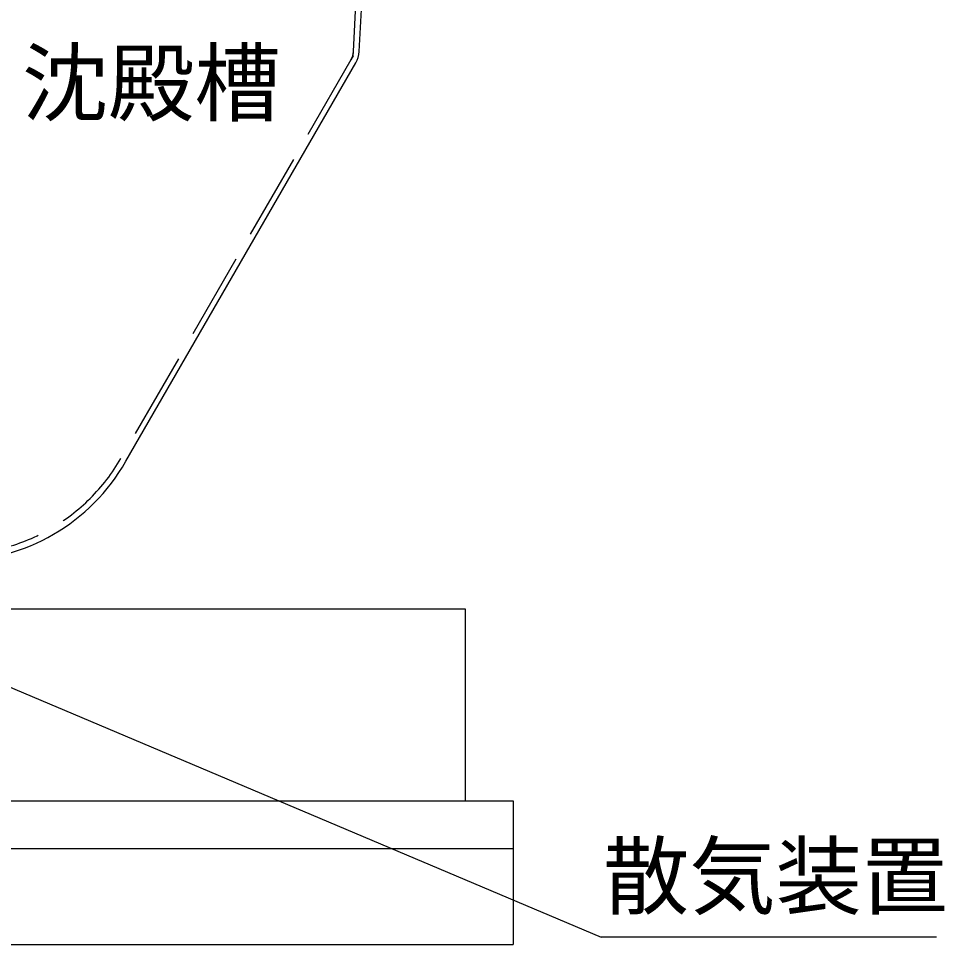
# Model space of a CAD drawing. Units: millimetres, scale not verified. Extents: x -11715 to 8910, y -9164 to 6308.
# Drawn here: x -3720 to -2754, y -4254 to -3288 of the extents above; entities that cross this region are included whole.
import ezdxf
from ezdxf.enums import TextEntityAlignment as Align

# ---------------------------------------------------------------- set-up
doc = ezdxf.new("R2010")
doc.units = ezdxf.units.MM
doc.header["$LTSCALE"] = 30
doc.linetypes.add('DASHED3', pattern=[4, 3, -1])
doc.linetypes.add('DOUBLE_CHAIN2', pattern=[12.8, 9, -1, 0.6, -0.6, 0.6, -1])
for name, color, linetype, lineweight in [('0-1_機器', 2, 'Continuous', 25), ('0-2_空気管', 3, 'Continuous', 25), ('0-D_文字', 7, 'Continuous', 25)]:
    doc.layers.add(name, color=color, linetype=linetype, lineweight=lineweight)
doc.styles.add('ＭＳ ゴシック', font='')
doc.styles.get('ＭＳ ゴシック').set_extended_font_data('MS Gothic')

msp = doc.modelspace()

# ---------------------------------------------------------------- linework, layer by layer
at = {"layer": '0-1_機器'}
for p, q in [((-6054.17, -3903.53), (-3254.17, -3903.53)), ((-3254.17, -3903.53), (-3254.17, -4103.53)), ((-6104.17, -4103.53), (-3204.17, -4103.53)), ((-3204.17, -4103.53), (-3204.17, -4253.53)), ((-6104.17, -4153.53), (-3204.17, -4153.53))]:
    msp.add_line(p, q, dxfattribs=at)
msp.add_lwpolyline([(-6104.17, -4103.53), (-6104.17, -4253.53), (-3204.17, -4253.53)], dxfattribs=at)
at = {"layer": '0-2_空気管', "linetype": 'DASHED3'}
for p, q in [((-3370.85, -3321.85), (-3355.08, -3020.89)), ((-3373.5, -3330.8), (-3613.53, -3746.53))]:
    msp.add_line(p, q, dxfattribs=at)
at = {"layer": '0-2_空気管'}
for p, q in [((-3364.86, -3322.16), (-3349.09, -3021.21)), ((-3608.33, -3749.53), (-3368.31, -3333.8))]:
    msp.add_line(p, q, dxfattribs=at)
at = {"layer": '0-2_空気管', "linetype": 'DOUBLE_CHAIN2'}
for q in [(-3370.85, -3321.85), (-3373.5, -3330.8)]:
    msp.add_line((-3371.1, -3326.64), q, dxfattribs=at)
at = {"layer": '0-2_空気管'}
for centre, radius, start, end in [((-3390.83, -3320.8), 20, 330, 357), ((-3390.83, -3320.8), 26, 330, 357), ((-3787.31, -3647.53), 206, 270, 330.331)]:
    msp.add_arc(centre, radius, start, end, dxfattribs=at)
at = {"layer": '0-2_空気管', "linetype": 'DASHED3'}
msp.add_arc((-3786.73, -3646.53), 200, 270, 330, dxfattribs=at)
at = {"layer": '0-D_文字', "color": 3}
for p in [(-4169.42, -3798.85), (-2762.32, -4245.9)]:
    msp.add_line(p, (-3112.32, -4245.9), dxfattribs=at)

# ---------------------------------------------------------------- texts
at = {"layer": '0-D_文字', "color": 4, "style": 'ＭＳ ゴシック'}
for s, p in [('沈殿槽', (-3716.87, -3407.46)), ('散気装置', (-3110.32, -4234.9))]:
    msp.add_text(s, height=65.98, dxfattribs=at).set_placement(p, align=Align.BOTTOM_LEFT)

doc.saveas('drawing.dxf')
